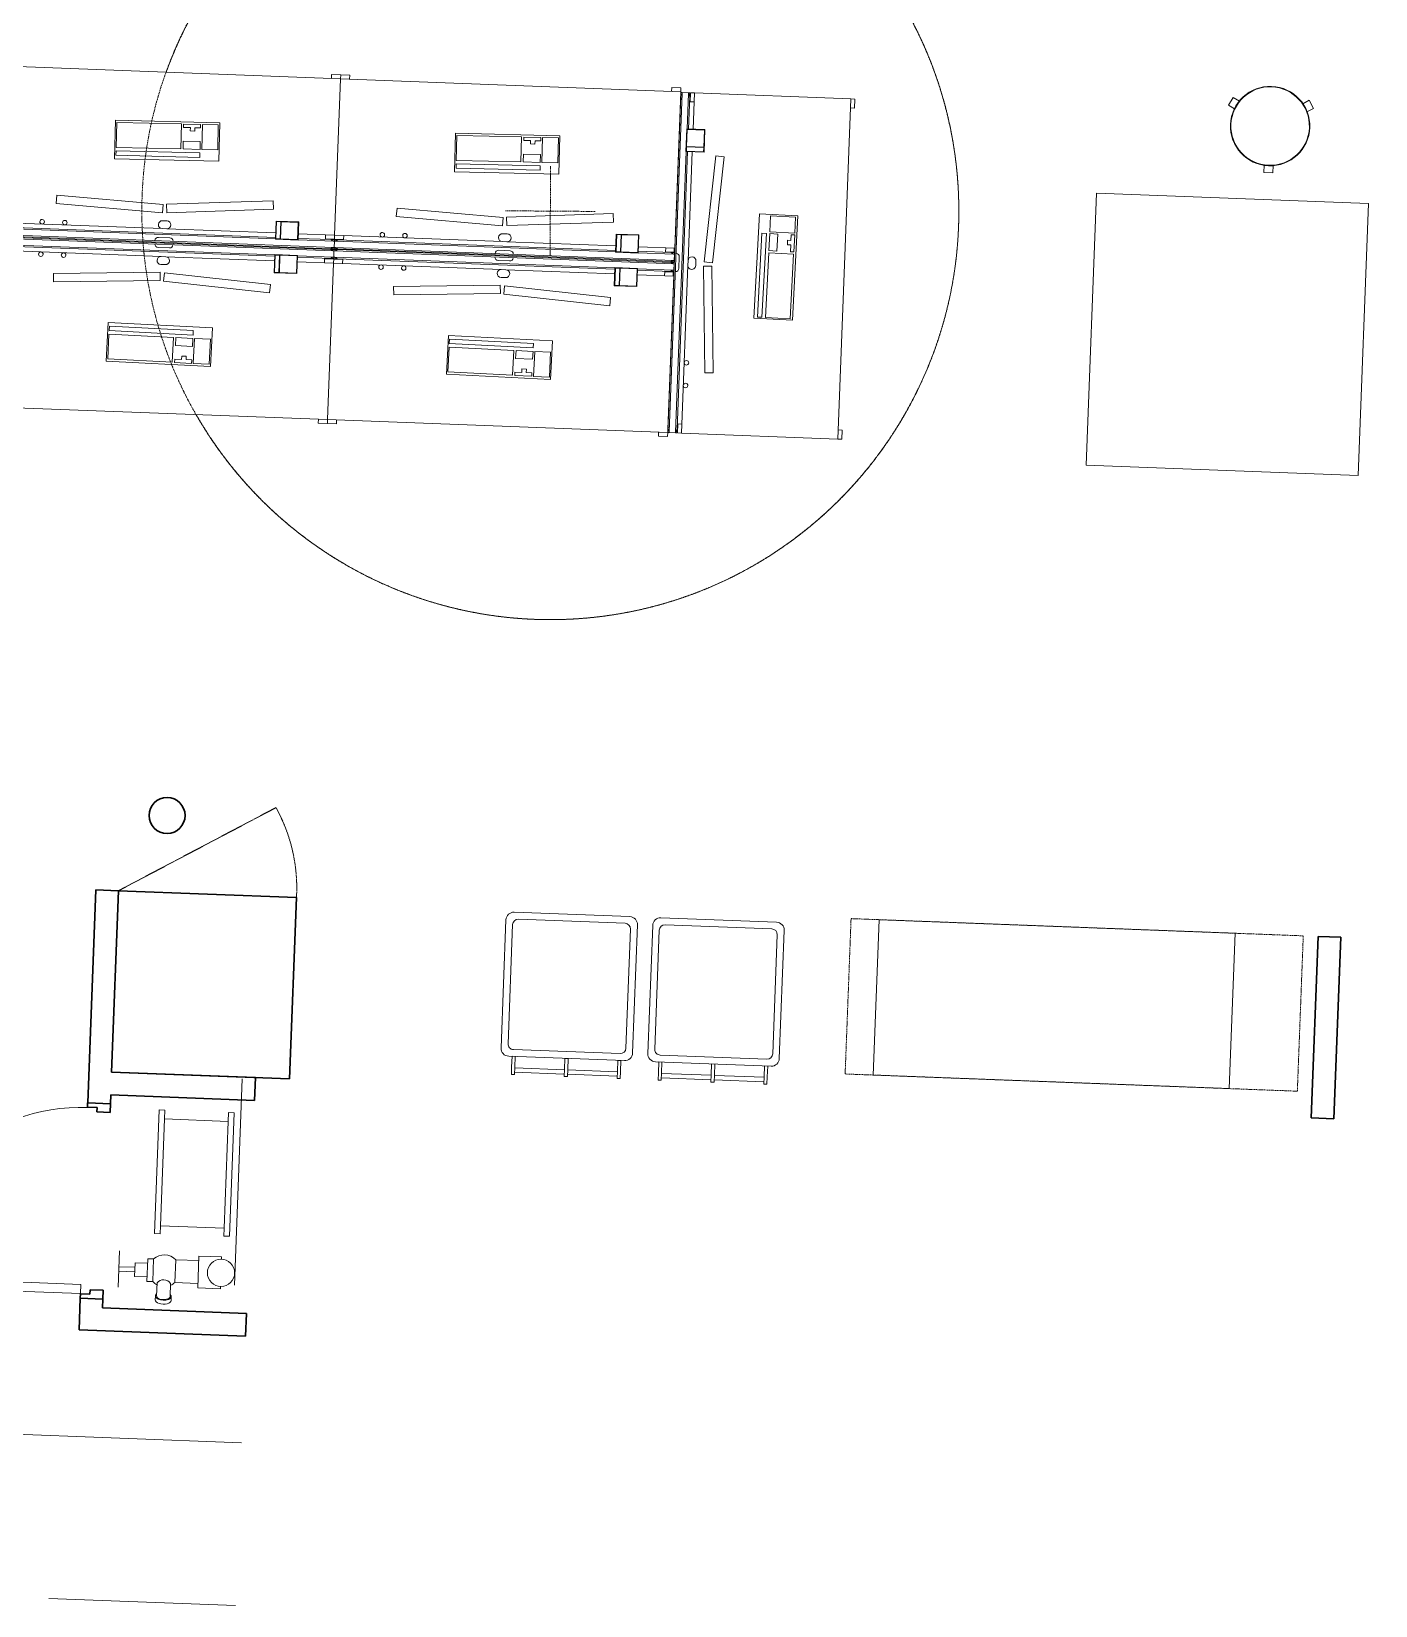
# Model space of a CAD drawing. Header units: millimetres. Extents: x 17567 to 83301, y -4294 to 56331.
# Drawn here: x 60967 to 66890, y -557 to 6379 of the extents above; entities that cross this region are included whole.
import ezdxf

# ---------------------------------------------------------------- set-up
doc = ezdxf.new("R2010")
doc.units = ezdxf.units.MM
doc.header["$MEASUREMENT"] = 0
doc.linetypes.add('Hidden', pattern=[7.14375, 4.7625, -2.38125])
doc.linetypes.add('Hidden dense', pattern=[3.2, 1.6, -1.6])
for name, color, linetype, lineweight in [('A-ANNO-NOTE', 131, 'Continuous', 30), ('A-DOOR', 33, 'Continuous', 13), ('A-DOOR-FRAM', 33, 'Continuous', 30), ('A-GENM', 33, 'Continuous', 13), ('E-ELEC-EQPM', 71, 'Continuous', 13), ('E-ELEC-EQPM-HDLN', 91, 'Hidden', 13), ('I-FURN', 40, 'Continuous', 13), ('I-WALL', 2, 'Continuous', 13), ('P-SANR-FIXT', 6, 'Continuous', 13), ('Q-CASE', 33, 'Continuous', 13), ('Q-CASE-HDLN', 33, 'Hidden dense', 13), ('Q-SPCQ', 91, 'Continuous', 13)]:
    doc.layers.add(name, color=color, linetype=linetype, lineweight=lineweight)

# ---------------------------------------------------------------- blocks, each defined once
blk = doc.blocks.new('Swing_Single_DOR1 - 2040 x 820mm_WOOD PANEL-2101993-GA PLAN - LEVEL 11')
at = {"layer": 'A-DOOR', "lineweight": 13}
for p, q in [((-410, 870), (-370, 870)), ((-410, 50), (-410, 870)), ((-370, 870), (-370, 50)), ((-370, 50), (-410, 50))]:
    blk.add_line(p, q, dxfattribs=at)
at = {"layer": 'A-DOOR'}
blk.add_arc((-410, 50), 820, 360, 90, dxfattribs=at)
at = {"layer": 'A-DOOR-FRAM'}
for p, q in [((-412, 50), (-431, 50)), ((-412, 8), (-412, 50)), ((-392, 8), (-412, 8)), ((-392, -50), (-392, 8)), ((412, 8), (392, 8)), ((392, 8), (392, -50)), ((431, 50), (412, 50)), ((412, 50), (412, 8)), ((-431, -50), (-392, -50)), ((392, -50), (431, -50))]:
    blk.add_line(p, q, dxfattribs=at)
blk = doc.blocks.new('BVN_Equipment_Printer C5575 MFD_EX-017 - BVN_Equipment_Printer C5575 MFD_EX-017-3152319-GA PLAN - LEVEL 11')
at = {"layer": 'E-ELEC-EQPM'}
for p, q in [((860, 314.5), (-710, 314.5)), ((-710, 314.5), (-710, -370.5)), ((860, -370.5), (860, 314.5)), ((-710, -370.5), (860, -370.5))]:
    blk.add_line(p, q, dxfattribs=at)
at = {"layer": 'E-ELEC-EQPM-HDLN'}
for p, q in [((-1010, -370.5), (-1010, 314.5)), ((-1010, 314.5), (984, 314.5)), ((984, 314.5), (984, -370.5)), ((984, -370.5), (-1010, -370.5))]:
    blk.add_line(p, q, dxfattribs=at)
blk = doc.blocks.new('Wheelie Bin_All Sizes - 240L Standard-2272562-GA PLAN - LEVEL 11')
at = {"layer": 'A-GENM'}
for p, q in [((-226, 357.5), (-240, 357.5)), ((-240, 325.5), (-240, 357.5)), ((-226, 357.5), (-226, 325.5)), ((-7, 347.5), (-226, 347.5)), ((7, 357.5), (-7, 357.5)), ((-7, 325.5), (-7, 357.5)), ((7, 357.5), (7, 325.5)), ((226, 347.5), (7, 347.5)), ((240, 357.5), (226, 357.5)), ((226, 325.5), (226, 357.5)), ((240, 357.5), (240, 325.5)), ((255, 277.5), (-255, 277.5)), ((-240, 277.5), (-240, 325.5)), ((-240, 277.5), (-226, 277.5)), ((-226, 327.5), (-7, 327.5)), ((-226, 325.5), (-226, 277.5)), ((-7, 277.5), (-7, 325.5)), ((-7, 277.5), (7, 277.5)), ((7, 327.5), (226, 327.5)), ((7, 325.5), (7, 277.5)), ((226, 277.5), (226, 325.5)), ((240, 277.5), (226, 277.5)), ((240, 325.5), (240, 277.5)), ((-290, 242.5), (-290, -322.5)), ((-260, 222.5), (-260, -302.5)), ((235, 247.5), (-235, 247.5)), ((260, -302.5), (260, 222.5)), ((290, -322.5), (290, 242.5)), ((-235, -327.5), (235, -327.5)), ((-255, -357.5), (255, -357.5))]:
    blk.add_line(p, q, dxfattribs=at)
for centre, radius, start, end in [((-255, 242.5), 35, 90, 180), ((255, 242.5), 35, 360, 90), ((-235, 222.5), 25, 90, 180), ((235, 222.5), 25, 360, 90), ((-255, -322.5), 35, 180, 270), ((-235, -302.5), 25, 180, 270), ((235, -302.5), 25, 270, 360), ((255, -322.5), 35, 270, 360)]:
    blk.add_arc(centre, radius, start, end, dxfattribs=at)
blk = doc.blocks.new('Casework 11 - Casework 11-2536097-GA PLAN - LEVEL 11')
at = {"layer": 'Q-CASE'}
for p, q in [((-19185.9, 75.9), (-21818.2, 75.9)), ((-20009, -642.1), (-19185.9, -642.1))]:
    blk.add_line(p, q, dxfattribs=at)
blk = doc.blocks.new('0832_FIRE_HOSE_REEL - 0832 Hose Reel-V39-GA PLAN - LEVEL 11')
at = {"layer": 'P-SANR-FIXT'}
for p, q in [((487.5, 0), (-422.5, 0)), ((487.5, 0), (-422.5, 0)), ((272.5, -30), (-272.5, -30)), ((-272.5, -30), (-272.5, -55)), ((-272.5, -55), (-233.4, -55)), ((-233.4, -55), (-233.4, -335)), ((-233.4, -55), (237.6, -55)), ((237.6, -335), (237.6, -55)), ((237.6, -55), (272.5, -55)), ((272.5, -55), (272.5, -30)), ((-233.4, -335), (-272.5, -335)), ((-272.5, -335), (-272.5, -360)), ((237.6, -335), (-233.4, -335)), ((272.5, -335), (237.6, -335)), ((272.5, -360), (272.5, -335)), ((-272.5, -360), (272.5, -360))]:
    blk.add_line(p, q, dxfattribs=at)
blk = doc.blocks.new('0831_FIRE_HYDRANT_SINGLE - Ø100-2649908-GA PLAN - LEVEL 11')
at = {"layer": 'P-SANR-FIXT'}
for p, q in [((80, 450), (-80, 450)), ((-10, 379.7), (-10, 450)), ((10, 379.7), (10, 450)), ((-30, 379.7), (30, 379.7)), ((-30, 325), (-30, 379.7)), ((30, 325), (30, 379.7)), ((-112.6, 285), (-129.9, 285)), ((-54.8, 280), (-112.6, 280)), ((-50, 325), (50, 325)), ((-50, 299), (-50, 325)), ((-50, 299), (50, 299)), ((50, 299), (50, 325)), ((-112.6, 215), (-129.9, 215)), ((-54.8, 220), (-112.6, 220)), ((-50, 201), (50, 201)), ((-50, 100), (-50, 201)), ((50, 100), (50, 201)), ((-70, 100), (70, 100)), ((-70, 0), (-70, 100)), ((70, 0), (70, 100)), ((70, 0), (60, 0)), ((-60, 0), (-70, 0))]:
    blk.add_line(p, q, dxfattribs=at)
blk.add_circle((0, 0), 60, dxfattribs=at)
for centre, radius, start, end in [((0.3, 250), 70.2, 135.7778, 154.71667), ((-77.9, 250), 37.9, 307.59626, 52.40374), ((-0.3, 250), 70.2, 315.7778, 44.2222), ((0.3, 250), 70.2, 205.28333, 224.2222)]:
    blk.add_arc(centre, radius, start, end, dxfattribs=at)
for centre, major_axis, ratio, start_param, end_param in [((-129.9, 250), (0, 35), 0.502649, 0, 3.141593), ((-112.6, 250), (0, 35), 0.504137, 5.742086, 9.965877), ((-112.6, 250), (0, 30), 0.5, 0, 3.141593)]:
    blk.add_ellipse(centre, major_axis=major_axis, ratio=ratio, start_param=start_param, end_param=end_param, dxfattribs=at)
blk = doc.blocks.new('BVN_South Utility Cupboard_EX-030 - EX-030_1-4210574-GA PLAN - LEVEL 11')
at = {"layer": 'Q-CASE', "lineweight": 30}
for p, q in [((437.2, 567.6), (-347.8, 567.6)), ((-347.8, 567.6), (-347.8, -232.4)), ((437.2, -232.4), (437.2, 567.6)), ((-347.8, -232.4), (437.2, -232.4))]:
    blk.add_line(p, q, dxfattribs=at)
at = {"layer": 'Q-CASE-HDLN'}
for p, q in [((-347.8, -232.4), (437.2, -232.4)), ((437.2, -232.4), (-242.6, -624.9))]:
    blk.add_line(p, q, dxfattribs=at)
blk.add_arc((383.4, -246.8), 731.3, 178.8702, 211.1298, dxfattribs=at)
blk = doc.blocks.new('POWER_DATA_DROPPER - POWER_DATA_DROPPER-V129-GA PLAN - LEVEL 11')
at = {"layer": 'E-ELEC-EQPM-HDLN'}
for q in [(0, 200), (-200, 0), (0, -200), (200, 0)]:
    blk.add_line((0, 0), q, dxfattribs=at)
blk.add_circle((0, 0), 1800, dxfattribs=at)
for start, end in [(30.30774, 340.48415), (6.05585, 6.68944), (2.76154, 3.40056)]:
    blk.add_arc((0, 0), 1800, start, end, dxfattribs=at)
blk = doc.blocks.new('POWER_DATA_DROPPER - POWER_DATA_DROPPER-V133-GA PLAN - LEVEL 11')
at = {"layer": 'E-ELEC-EQPM-HDLN'}
for q in [(0, 200), (-200, 0), (0, -200), (200, 0)]:
    blk.add_line((0, 0), q, dxfattribs=at)
blk.add_circle((0, 0), 1800, dxfattribs=at)
for start, end in [(360, 172.50638), (216.61296, 360)]:
    blk.add_arc((0, 0), 1800, start, end, dxfattribs=at)
blk = doc.blocks.new('Existing Furniture_Aalto Stool 60_EC4 - EC4A-10015315-GA PLAN - LEVEL 11')
at = {"layer": 'I-FURN'}
for p, q in [((-167.5, 119.8), (-187.5, 85.2)), ((-159.6, 69.1), (-187.5, 85.2)), ((-167.5, 119.8), (-139.6, 103.7)), ((139.6, 103.7), (167.5, 119.8)), ((187.5, 85.2), (159.6, 69.1)), ((187.5, 85.2), (167.5, 119.8)), ((-20, -205), (-20, -172.8)), ((-20, -205), (20, -205)), ((20, -172.8), (20, -205))]:
    blk.add_line(p, q, dxfattribs=at)
for radius, start, end in [(175, 0, 180), (173, 0, 180), (173, 0, 180), (175, 180, 360), (173, 180, 360), (173, 180, 360)]:
    blk.add_arc((0, 0), radius, start, end, dxfattribs=at)
blk = doc.blocks.new('New Furniture_Team Table_NT1 - NT1-9512384-GA PLAN - LEVEL 11')
at = {"layer": 'I-FURN'}
for p, q in [((600, 600), (-600, 600)), ((-600, 600), (-600, -600)), ((600, -600), (600, 600)), ((-600, -600), (600, -600))]:
    blk.add_line(p, q, dxfattribs=at)
blk = doc.blocks.new('Workstatio_3 - Workstatio_3-V222-GA PLAN - LEVEL 11')
at = {"layer": 'I-FURN'}
for p, q in [((-705.3, 3), (-705.3, 3.1)), ((-705.3, 0), (-705.3, 1.5)), ((-705.3, 0), (-705.3, -6)), ((-705.3, 0), (-690.3, 0)), ((-690.4, 3.1), (-694.2, 3.1)), ((-694.2, 0), (-690.3, 0)), ((-690.3, 0), (779.7, 0)), ((4.7, 1.5), (4.7, 0)), ((84.7, 0), (84.7, 1.5)), ((783.6, 3.1), (779.8, 3.1)), ((794.7, 3.1), (794.7, 3)), ((794.7, 1.5), (794.7, 0)), ((794.7, -6), (794.7, 0)), ((-705.3, -34), (-705.3, -6)), ((-702.3, -6), (-705.3, -6)), ((-705.3, -34), (-705.3, -40)), ((-705.3, -34), (-702.3, -34)), ((-690.3, -40), (-705.3, -40)), ((-665.3, -42.5), (-705.3, -42.5)), ((-545.3, -60), (-705.3, -60)), ((-705.3, -60), (-705.3, -750)), ((-702.3, -6), (791.7, -6)), ((-545.3, -34), (-702.3, -34)), ((-545.1, -40), (-690.3, -40)), ((-665.3, -42.5), (-665.3, -59.9)), ((-445.3, -32.5), (-545.3, -32.5)), ((-545.3, -32.5), (-545.3, -112.5)), ((-543.3, -34.5), (-468.3, -34.5)), ((-543.3, -110.5), (-543.3, -34.5)), ((-468.3, -34.5), (-468.3, -110.5)), ((-466.3, -110.5), (-466.3, -34.5)), ((-466.3, -34.5), (-447.3, -34.5)), ((-461, -34), (-462.5, -34)), ((-447.3, -34.5), (-447.3, -110.5)), ((779.7, -40), (-445.5, -40)), ((-445.3, -112.5), (-445.3, -32.5)), ((791.7, -34), (-445.3, -34)), ((34.7, -60), (-445.3, -60)), ((69.7, -21), (19.7, -21)), ((54.7, -60), (34.7, -60)), ((794.7, -60), (54.7, -60)), ((794.7, -42.5), (754.7, -42.5)), ((754.7, -59.9), (754.7, -42.5)), ((779.7, 0), (783.6, 0)), ((779.7, 0), (794.7, 0)), ((794.7, -40), (779.7, -40)), ((794.7, -6), (791.7, -6)), ((791.7, -34), (794.7, -34)), ((794.7, -6), (794.7, -34)), ((794.7, -40), (794.7, -34)), ((794.7, -42.5), (794.7, -59.9)), ((794.7, -750), (794.7, -60)), ((-545.3, -112.5), (-445.3, -112.5)), ((-468.3, -110.5), (-543.3, -110.5)), ((-447.3, -110.5), (-466.3, -110.5)), ((37.4, -131), (-431.3, -164.7)), ((34.7, -95), (54.7, -95)), ((37.4, -131), (40.1, -168)), ((56.6, -129), (54.8, -166)), ((526, -152.3), (56.6, -129)), ((-431.3, -164.7), (-428.6, -201.7)), ((-428.6, -201.7), (40.1, -168)), ((54.8, -166), (524.1, -189.4)), ((526, -152.3), (524.1, -189.4)), ((276.9, -359.7), (-183.1, -366.1)), ((-180.7, -536.1), (-183.1, -366.1)), ((276.9, -359.7), (279.2, -529.7)), ((-180.7, -536.1), (279.2, -529.7)), ((-705.3, -750), (794.7, -750)), ((-705.3, -767.5), (-705.3, -750.1)), ((-665.3, -750.1), (-665.3, -767.5)), ((754.7, -767.5), (754.7, -750.1)), ((794.7, -750.1), (794.7, -767.5)), ((-705.3, -767.5), (-665.3, -767.5)), ((754.7, -767.5), (794.7, -767.5))]:
    blk.add_line(p, q, dxfattribs=at)
at = {"layer": 'I-FURN', "flags": 128}
for points in [[(-702.3, -6), (-702.2, -6), (-702.1, -6), (-702, -6), (-701.9, -6), (-701.7, -6), (-701.6, -5.9), (-701.5, -5.9), (-701.2, -5.9), (-701.1, -5.8), (-700.9, -5.8), (-700.7, -5.7), (-700.5, -5.7), (-700.4, -5.6), (-700.1, -5.5), (-699.8, -5.4), (-699.7, -5.4), (-699.5, -5.3), (-699.2, -5.1), (-698.9, -5), (-698.4, -4.8), (-698.1, -4.7), (-698, -4.6), (-697.6, -4.4), (-697.4, -4.3), (-697, -4.1), (-696.6, -3.8), (-696.3, -3.7), (-695.8, -3.4), (-695.2, -3), (-694.8, -2.8), (-694, -2.3), (-693.4, -1.9), (-693, -1.7), (-692.1, -1.2), (-690.3, 0)], [(-690.3, -40), (-692.1, -38.8), (-693, -38.3), (-693.4, -38.1), (-694, -37.7), (-694.8, -37.2), (-695.2, -37), (-695.8, -36.6), (-696.3, -36.3), (-696.6, -36.2), (-697, -35.9), (-697.4, -35.7), (-697.6, -35.6), (-698, -35.4), (-698.1, -35.3), (-698.4, -35.2), (-698.8, -35), (-699, -34.9), (-699.3, -34.8), (-699.5, -34.7), (-699.6, -34.7), (-699.8, -34.6), (-700.1, -34.5), (-700.3, -34.4), (-700.4, -34.4), (-700.6, -34.3), (-700.9, -34.2), (-701.1, -34.2), (-701.2, -34.2), (-701.3, -34.1), (-701.5, -34.1), (-701.7, -34), (-701.8, -34), (-702, -34), (-702, -34), (-702.1, -34), (-702.3, -34)], [(779.7, 0), (781.5, -1.2), (782.4, -1.7), (782.8, -1.9), (783.4, -2.3), (784.2, -2.8), (784.6, -3), (785.2, -3.4), (785.7, -3.7), (786, -3.8), (786.4, -4.1), (786.8, -4.3), (787, -4.4), (787.4, -4.6), (787.5, -4.7), (787.8, -4.8), (788.2, -5), (788.4, -5.1), (788.7, -5.2), (788.9, -5.3), (789, -5.3), (789.2, -5.4), (789.5, -5.5), (789.7, -5.6), (789.8, -5.6), (790, -5.7), (790.3, -5.8), (790.5, -5.8), (790.6, -5.8), (790.7, -5.9), (790.9, -5.9), (791.1, -6), (791.2, -6), (791.4, -6), (791.4, -6), (791.6, -6), (791.7, -6)], [(791.7, -34), (791.6, -34), (791.5, -34), (791.4, -34), (791.3, -34), (791.1, -34), (791, -34.1), (790.9, -34.1), (790.6, -34.1), (790.5, -34.2), (790.3, -34.2), (790.1, -34.3), (789.9, -34.3), (789.8, -34.4), (789.5, -34.5), (789.2, -34.6), (789.1, -34.6), (788.9, -34.7), (788.6, -34.9), (788.3, -35), (787.8, -35.2), (787.5, -35.3), (787.4, -35.4), (787, -35.6), (786.8, -35.7), (786.4, -35.9), (786, -36.2), (785.7, -36.3), (785.2, -36.6), (784.6, -37), (784.2, -37.2), (783.4, -37.7), (782.8, -38.1), (782.4, -38.3), (781.5, -38.8), (779.7, -40)]]:
    blk.add_lwpolyline(points, dxfattribs=at)
at = {"layer": 'I-FURN'}
for centre, radius, start, end in [((19.7, -6), 15, 180, 270), ((34.7, -77.5), 17.5, 90, 270), ((54.7, -77.5), 17.5, 270, 90), ((69.7, -6), 15, 270, 0), ((484.7, -70), 10, 0, 180), ((584.7, -70), 10, 0, 180), ((484.7, -70), 10, 180, 360), ((584.7, -70), 10, 180, 360)]:
    blk.add_arc(centre, radius, start, end, dxfattribs=at)
at = {"layer": 'Q-SPCQ'}
for p, q in [((-176.3, -416.3), (-106.3, -415.3)), ((-106.3, -415.3), (-104.8, -525.3)), ((271, -375.1), (-99, -380.2)), ((-99, -380.2), (-98.7, -400.2)), ((-98.7, -400.2), (271.3, -395.1)), ((-23.5, -414.2), (-98.5, -415.2)), ((-98.5, -415.2), (-98, -450.2)), ((-23, -449.2), (-23.5, -414.2)), ((-13.5, -414), (271.5, -410.1)), ((-12, -524), (-13.5, -414)), ((271.3, -395.1), (271, -375.1)), ((271.5, -410.1), (273, -520.1)), ((-176.3, -416.3), (-174.8, -526.3)), ((-98, -450.2), (-23, -449.2)), ((-104.8, -525.3), (-174.8, -526.3)), ((-97.2, -510.2), (-72.2, -509.8)), ((-97, -525.2), (-97.2, -510.2)), ((-22, -524.2), (-97, -525.2)), ((-72.4, -494.8), (-52.4, -494.6)), ((-72.2, -509.8), (-72.4, -494.8)), ((-52.4, -494.6), (-52.2, -509.6)), ((-52.2, -509.6), (-22.2, -509.2)), ((-22.2, -509.2), (-22, -524.2)), ((273, -520.1), (-12, -524))]:
    blk.add_line(p, q, dxfattribs=at)
blk = doc.blocks.new('Workstatio_3 - Workstatio_3-V229-GA PLAN - LEVEL 11')
at = {"layer": 'I-FURN'}
for p, q in [((-705.3, 3), (-705.3, 3.1)), ((-705.3, 0), (-705.3, 1.5)), ((-705.3, 0), (-690.3, 0)), ((-690.4, 3.1), (-694.2, 3.1)), ((-694.2, 0), (-690.3, 0)), ((-690.3, 0), (779.7, 0)), ((4.7, 1.5), (4.7, 0)), ((84.7, 0), (84.7, 1.5)), ((783.6, 3.1), (780.5, 3.1)), ((794.7, 3.1), (794.7, 3)), ((794.7, 1.5), (794.7, 0)), ((794.7, -6), (794.7, 0)), ((-705.3, 0), (-705.3, -6)), ((-705.3, -34), (-705.3, -6)), ((-702.3, -6), (-705.3, -6)), ((-705.3, -34), (-705.3, -40)), ((-705.3, -34), (-702.3, -34)), ((-690.3, -40), (-705.3, -40)), ((-545.3, -60), (-705.3, -60)), ((-705.3, -60), (-705.3, -750)), ((-665.3, -42.5), (-702.9, -42.5)), ((-702.3, -6), (791.7, -6)), ((-545.3, -34), (-702.3, -34)), ((-545.1, -40), (-690.3, -40)), ((-665.3, -42.5), (-665.3, -59.9)), ((-445.3, -32.5), (-545.3, -32.5)), ((-545.3, -32.5), (-545.3, -112.5)), ((-543.3, -34.5), (-468.3, -34.5)), ((-543.3, -110.5), (-543.3, -34.5)), ((-468.3, -34.5), (-468.3, -110.5)), ((-466.3, -110.5), (-466.3, -34.5)), ((-466.3, -34.5), (-447.3, -34.5)), ((-461, -34), (-462.5, -34)), ((-447.3, -34.5), (-447.3, -110.5)), ((779.7, -40), (-445.5, -40)), ((-445.3, -112.5), (-445.3, -32.5)), ((791.7, -34), (-445.3, -34)), ((34.7, -60), (-445.3, -60)), ((69.7, -21), (19.7, -21)), ((54.7, -60), (34.7, -60)), ((794.7, -60), (54.7, -60)), ((794.7, -42.5), (754.7, -42.5)), ((754.7, -59.9), (754.7, -42.5)), ((780.5, 0), (783.6, 0)), ((780.5, 0), (794.7, 0)), ((794.7, -40), (780.5, -40)), ((794.7, -6), (791.7, -6)), ((791.7, -34), (794.7, -34)), ((794.7, -6), (794.7, -34)), ((794.7, -40), (794.7, -34)), ((794.7, -42.5), (794.7, -59.9)), ((794.7, -750), (794.7, -60)), ((-545.3, -112.5), (-445.3, -112.5)), ((-468.3, -110.5), (-543.3, -110.5)), ((-447.3, -110.5), (-466.3, -110.5)), ((37.4, -131), (-431.3, -164.7)), ((34.7, -95), (54.7, -95)), ((37.4, -131), (40.1, -168)), ((56.6, -129), (54.8, -166)), ((526, -152.3), (56.6, -129)), ((-431.3, -164.7), (-428.6, -201.7)), ((-428.6, -201.7), (40.1, -168)), ((54.8, -166), (524.1, -189.4)), ((526, -152.3), (524.1, -189.4)), ((276.9, -359.7), (-183.1, -366.1)), ((-180.7, -536.1), (-183.1, -366.1)), ((276.9, -359.7), (279.2, -529.7)), ((-180.7, -536.1), (279.2, -529.7)), ((-705.3, -750), (794.7, -750)), ((-705.3, -767.5), (-705.3, -750.1)), ((-665.3, -750.1), (-665.3, -767.5)), ((754.7, -767.5), (754.7, -750.1)), ((794.7, -750.1), (794.7, -767.5)), ((-705.3, -767.5), (-665.3, -767.5)), ((754.7, -767.5), (794.7, -767.5))]:
    blk.add_line(p, q, dxfattribs=at)
at = {"layer": 'I-FURN', "flags": 128}
for points in [[(-702.3, -6), (-702.2, -6), (-702.1, -6), (-702, -6), (-701.9, -6), (-701.7, -6), (-701.6, -5.9), (-701.5, -5.9), (-701.2, -5.9), (-701.1, -5.8), (-700.9, -5.8), (-700.7, -5.7), (-700.5, -5.7), (-700.4, -5.6), (-700.1, -5.5), (-699.8, -5.4), (-699.7, -5.4), (-699.5, -5.3), (-699.2, -5.1), (-698.9, -5), (-698.4, -4.8), (-698.1, -4.7), (-698, -4.6), (-697.6, -4.4), (-697.4, -4.3), (-697, -4.1), (-696.6, -3.8), (-696.3, -3.7), (-695.8, -3.4), (-695.2, -3), (-694.8, -2.8), (-694, -2.3), (-693.4, -1.9), (-693, -1.7), (-692.1, -1.2), (-690.3, 0)], [(-690.3, -40), (-692.1, -38.8), (-693, -38.3), (-693.4, -38.1), (-694, -37.7), (-694.8, -37.2), (-695.2, -37), (-695.8, -36.6), (-696.3, -36.3), (-696.6, -36.2), (-697, -35.9), (-697.4, -35.7), (-697.6, -35.6), (-698, -35.4), (-698.1, -35.3), (-698.4, -35.2), (-698.8, -35), (-699, -34.9), (-699.3, -34.8), (-699.5, -34.7), (-699.6, -34.7), (-699.8, -34.6), (-700.1, -34.5), (-700.3, -34.4), (-700.4, -34.4), (-700.6, -34.3), (-700.9, -34.2), (-701.1, -34.2), (-701.2, -34.2), (-701.3, -34.1), (-701.5, -34.1), (-701.7, -34), (-701.8, -34), (-702, -34), (-702, -34), (-702.1, -34), (-702.3, -34)], [(779.7, 0), (781.5, -1.2), (782.4, -1.7), (782.8, -1.9), (783.4, -2.3), (784.2, -2.8), (784.6, -3), (785.2, -3.4), (785.7, -3.7), (786, -3.8), (786.4, -4.1), (786.8, -4.3), (787, -4.4), (787.4, -4.6), (787.5, -4.7), (787.8, -4.8), (788.2, -5), (788.4, -5.1), (788.7, -5.2), (788.9, -5.3), (789, -5.3), (789.2, -5.4), (789.5, -5.5), (789.7, -5.6), (789.8, -5.6), (790, -5.7), (790.3, -5.8), (790.5, -5.8), (790.6, -5.8), (790.7, -5.9), (790.9, -5.9), (791.1, -6), (791.2, -6), (791.4, -6), (791.4, -6), (791.6, -6), (791.7, -6)], [(791.7, -34), (791.6, -34), (791.5, -34), (791.4, -34), (791.3, -34), (791.1, -34), (791, -34.1), (790.9, -34.1), (790.6, -34.1), (790.5, -34.2), (790.3, -34.2), (790.1, -34.3), (789.9, -34.3), (789.8, -34.4), (789.5, -34.5), (789.2, -34.6), (789.1, -34.6), (788.9, -34.7), (788.6, -34.9), (788.3, -35), (787.8, -35.2), (787.5, -35.3), (787.4, -35.4), (787, -35.6), (786.8, -35.7), (786.4, -35.9), (786, -36.2), (785.7, -36.3), (785.2, -36.6), (784.6, -37), (784.2, -37.2), (783.4, -37.7), (782.8, -38.1), (782.4, -38.3), (781.5, -38.8), (779.7, -40)]]:
    blk.add_lwpolyline(points, dxfattribs=at)
at = {"layer": 'I-FURN'}
for centre, radius, start, end in [((19.7, -6), 15, 180, 270), ((34.7, -77.5), 17.5, 90, 270), ((54.7, -77.5), 17.5, 270, 90), ((69.7, -6), 15, 270, 0), ((484.7, -70), 10, 0, 180), ((584.7, -70), 10, 0, 180), ((484.7, -70), 10, 180, 360), ((584.7, -70), 10, 180, 360)]:
    blk.add_arc(centre, radius, start, end, dxfattribs=at)
at = {"layer": 'Q-SPCQ'}
for p, q in [((-176.3, -416.3), (-106.3, -415.3)), ((-106.3, -415.3), (-104.8, -525.3)), ((271, -375.1), (-99, -380.2)), ((-99, -380.2), (-98.7, -400.2)), ((-98.7, -400.2), (271.3, -395.1)), ((-23.5, -414.2), (-98.5, -415.2)), ((-98.5, -415.2), (-98, -450.2)), ((-23, -449.2), (-23.5, -414.2)), ((-13.5, -414), (271.5, -410.1)), ((-12, -524), (-13.5, -414)), ((271.3, -395.1), (271, -375.1)), ((271.5, -410.1), (273, -520.1)), ((-176.3, -416.3), (-174.8, -526.3)), ((-98, -450.2), (-23, -449.2)), ((-104.8, -525.3), (-174.8, -526.3)), ((-97.2, -510.2), (-72.2, -509.8)), ((-97, -525.2), (-97.2, -510.2)), ((-22, -524.2), (-97, -525.2)), ((-72.4, -494.8), (-52.4, -494.6)), ((-72.2, -509.8), (-72.4, -494.8)), ((-52.4, -494.6), (-52.2, -509.6)), ((-52.2, -509.6), (-22.2, -509.2)), ((-22.2, -509.2), (-22, -524.2)), ((273, -520.1), (-12, -524))]:
    blk.add_line(p, q, dxfattribs=at)
blk = doc.blocks.new('Workstatio_3 - Workstatio_3-V230-GA PLAN - LEVEL 11')
at = {"layer": 'I-FURN'}
for p, q in [((-665.3, 767.5), (-705.3, 767.5)), ((-705.3, 750.1), (-705.3, 767.5)), ((-665.3, 767.5), (-665.3, 750.1)), ((794.7, 767.5), (754.7, 767.5)), ((754.7, 750.1), (754.7, 767.5)), ((794.7, 767.5), (794.7, 750.1)), ((794.7, 750), (-705.3, 750)), ((-705.3, 750), (-705.3, 60)), ((794.7, 60), (794.7, 750)), ((-183.1, 366.1), (-180.7, 536.1)), ((279.2, 529.7), (-180.7, 536.1)), ((279.2, 529.7), (276.9, 359.7)), ((-183.1, 366.1), (276.9, 359.7)), ((-431.3, 164.7), (-428.6, 201.7)), ((37.4, 131), (-431.3, 164.7)), ((-428.6, 201.7), (40.1, 168)), ((37.4, 131), (40.1, 168)), ((54.8, 166), (524.1, 189.4)), ((56.6, 129), (54.8, 166)), ((526, 152.3), (56.6, 129)), ((526, 152.3), (524.1, 189.4)), ((-445.3, 112.5), (-545.3, 112.5)), ((-545.3, 112.5), (-545.3, 32.5)), ((-543.3, 34.5), (-543.3, 110.5)), ((-543.3, 110.5), (-468.3, 110.5)), ((-468.3, 110.5), (-468.3, 34.5)), ((-466.3, 34.5), (-466.3, 110.5)), ((-466.3, 110.5), (-447.3, 110.5)), ((-447.3, 110.5), (-447.3, 34.5)), ((-445.3, 32.5), (-445.3, 112.5)), ((54.7, 95), (34.7, 95)), ((-705.3, 60), (-545.3, 60)), ((-705.3, 42.5), (-665.3, 42.5)), ((-705.3, 40), (-705.3, 34)), ((-705.3, 40), (-690.3, 40)), ((-705.3, 6), (-705.3, 34)), ((-702.3, 34), (-705.3, 34)), ((-705.3, 6), (-705.3, 0)), ((-705.3, 6), (-702.3, 6)), ((-702.3, 34), (-545.3, 34)), ((791.7, 6), (-702.3, 6)), ((-690.3, 40), (-545.1, 40)), ((779.7, 0), (-690.3, 0)), ((-665.3, 59.4), (-665.3, 42.5)), ((-545.3, 32.5), (-445.3, 32.5)), ((-468.3, 34.5), (-543.3, 34.5)), ((-447.3, 34.5), (-466.3, 34.5)), ((-462.5, 34), (-461, 34)), ((-445.5, 40), (779.7, 40)), ((-445.3, 60), (34.7, 60)), ((-445.3, 34), (791.7, 34)), ((4.7, 0), (4.7, -1.5)), ((19.7, 21), (69.7, 21)), ((34.7, 60), (54.7, 60)), ((54.7, 60), (794.7, 60)), ((754.7, 42.5), (754.7, 59.4)), ((754.7, 42.5), (794.7, 42.5)), ((779.7, 40), (794.7, 40)), ((783.6, 0), (779.7, 0)), ((794.7, 0), (779.7, 0)), ((794.7, 34), (791.7, 34)), ((791.7, 6), (794.7, 6)), ((794.7, 59.4), (794.7, 42.5)), ((794.7, 34), (794.7, 40)), ((794.7, 34), (794.7, 6)), ((794.7, 0), (794.7, 6)), ((794.7, 0), (794.7, -1.5)), ((-690.3, 0), (-705.3, 0)), ((-705.3, -1.5), (-705.3, 0)), ((-705.3, -3.1), (-705.3, -3)), ((-690.3, 0), (-694.2, 0)), ((-694.2, -3.1), (-690.4, -3.1)), ((84.7, -1.5), (84.7, 0)), ((779.8, -3.1), (783.6, -3.1)), ((794.7, -3), (794.7, -3.1))]:
    blk.add_line(p, q, dxfattribs=at)
at = {"layer": 'I-FURN', "flags": 128}
for points in [[(-702.3, 34), (-702.2, 34), (-702.1, 34), (-702, 34), (-701.9, 34), (-701.7, 34), (-701.6, 34.1), (-701.5, 34.1), (-701.2, 34.1), (-701.1, 34.2), (-700.9, 34.2), (-700.7, 34.3), (-700.5, 34.3), (-700.4, 34.4), (-700.1, 34.5), (-699.8, 34.6), (-699.7, 34.6), (-699.5, 34.7), (-699.2, 34.9), (-698.9, 35), (-698.4, 35.2), (-698.1, 35.3), (-698, 35.4), (-697.6, 35.6), (-697.4, 35.7), (-697, 35.9), (-696.6, 36.2), (-696.3, 36.3), (-695.8, 36.6), (-695.2, 37), (-694.8, 37.2), (-694, 37.7), (-693.4, 38.1), (-693, 38.3), (-692.1, 38.8), (-690.3, 40)], [(-690.3, 0), (-692.1, 1.2), (-693, 1.7), (-693.4, 1.9), (-694, 2.3), (-694.8, 2.8), (-695.2, 3), (-695.8, 3.4), (-696.3, 3.7), (-696.6, 3.8), (-697, 4.1), (-697.4, 4.3), (-697.6, 4.4), (-698, 4.6), (-698.1, 4.7), (-698.4, 4.8), (-698.8, 5), (-699, 5.1), (-699.3, 5.2), (-699.5, 5.3), (-699.6, 5.3), (-699.8, 5.4), (-700.1, 5.5), (-700.3, 5.6), (-700.4, 5.6), (-700.6, 5.7), (-700.9, 5.8), (-701.1, 5.8), (-701.2, 5.8), (-701.3, 5.9), (-701.5, 5.9), (-701.7, 6), (-701.8, 6), (-702, 6), (-702, 6), (-702.1, 6), (-702.3, 6)], [(779.7, 40), (781.5, 38.8), (782.4, 38.3), (782.8, 38.1), (783.4, 37.7), (784.2, 37.2), (784.6, 37), (785.2, 36.6), (785.7, 36.3), (786, 36.2), (786.4, 35.9), (786.8, 35.7), (787, 35.6), (787.4, 35.4), (787.5, 35.3), (787.8, 35.2), (788.2, 35), (788.4, 34.9), (788.7, 34.8), (788.9, 34.7), (789, 34.7), (789.2, 34.6), (789.5, 34.5), (789.7, 34.4), (789.8, 34.4), (790, 34.3), (790.3, 34.2), (790.5, 34.2), (790.6, 34.2), (790.7, 34.1), (790.9, 34.1), (791.1, 34), (791.2, 34), (791.4, 34), (791.4, 34), (791.6, 34), (791.7, 34)], [(791.7, 6), (791.6, 6), (791.5, 6), (791.4, 6), (791.3, 6), (791.1, 6), (791, 5.9), (790.9, 5.9), (790.6, 5.9), (790.5, 5.8), (790.3, 5.8), (790.1, 5.7), (789.9, 5.7), (789.8, 5.6), (789.5, 5.5), (789.2, 5.4), (789.1, 5.4), (788.9, 5.3), (788.6, 5.1), (788.3, 5), (787.8, 4.8), (787.5, 4.7), (787.4, 4.6), (787, 4.4), (786.8, 4.3), (786.4, 4.1), (786, 3.8), (785.7, 3.7), (785.2, 3.4), (784.6, 3), (784.2, 2.8), (783.4, 2.3), (782.8, 1.9), (782.4, 1.7), (781.5, 1.2), (779.7, 0)]]:
    blk.add_lwpolyline(points, dxfattribs=at)
at = {"layer": 'I-FURN'}
for centre, radius, start, end in [((34.7, 77.5), 17.5, 90, 270), ((54.7, 77.5), 17.5, 270, 90), ((484.7, 70), 10, 0, 180), ((484.7, 70), 10, 180, 360), ((584.7, 70), 10, 0, 180), ((584.7, 70), 10, 180, 360), ((19.7, 6), 15, 90, 180), ((69.7, 6), 15, 360, 90)]:
    blk.add_arc(centre, radius, start, end, dxfattribs=at)
at = {"layer": 'Q-SPCQ'}
for p, q in [((-176.3, 416.3), (-174.8, 526.3)), ((-104.8, 525.3), (-174.8, 526.3)), ((-106.3, 415.3), (-104.8, 525.3)), ((-97, 525.2), (-97.2, 510.2)), ((-97.2, 510.2), (-72.2, 509.8)), ((-22, 524.2), (-97, 525.2)), ((-72.2, 509.8), (-72.4, 494.8)), ((-72.4, 494.8), (-52.4, 494.6)), ((-52.4, 494.6), (-52.2, 509.6)), ((-52.2, 509.6), (-22.2, 509.2)), ((-22.2, 509.2), (-22, 524.2)), ((-12, 524), (-13.5, 414)), ((273, 520.1), (-12, 524)), ((271.5, 410.1), (273, 520.1)), ((-176.3, 416.3), (-106.3, 415.3)), ((-98.5, 415.2), (-98, 450.2)), ((-98, 450.2), (-23, 449.2)), ((-23, 449.2), (-23.5, 414.2)), ((-99, 380.2), (-98.7, 400.2)), ((271, 375.1), (-99, 380.2)), ((-98.7, 400.2), (271.3, 395.1)), ((-23.5, 414.2), (-98.5, 415.2)), ((-13.5, 414), (271.5, 410.1)), ((271.3, 395.1), (271, 375.1))]:
    blk.add_line(p, q, dxfattribs=at)
blk = doc.blocks.new('Workstatio_3 - Workstatio_3-V231-GA PLAN - LEVEL 11')
at = {"layer": 'I-FURN'}
for p, q in [((-665.3, 767.5), (-705.3, 767.5)), ((-705.3, 750.1), (-705.3, 767.5)), ((-665.3, 767.5), (-665.3, 750.1)), ((794.7, 767.5), (754.7, 767.5)), ((754.7, 750.1), (754.7, 767.5)), ((794.7, 767.5), (794.7, 750.1)), ((794.7, 750), (-705.3, 750)), ((-705.3, 750), (-705.3, 60)), ((794.7, 60), (794.7, 750)), ((-183.1, 366.1), (-180.7, 536.1)), ((279.2, 529.7), (-180.7, 536.1)), ((279.2, 529.7), (276.9, 359.7)), ((-183.1, 366.1), (276.9, 359.7)), ((-431.3, 164.7), (-428.6, 201.7)), ((37.4, 131), (-431.3, 164.7)), ((-428.6, 201.7), (40.1, 168)), ((37.4, 131), (40.1, 168)), ((54.8, 166), (524.1, 189.4)), ((56.6, 129), (54.8, 166)), ((526, 152.3), (56.6, 129)), ((526, 152.3), (524.1, 189.4)), ((-445.3, 112.5), (-545.3, 112.5)), ((-545.3, 112.5), (-545.3, 32.5)), ((-543.3, 34.5), (-543.3, 110.5)), ((-543.3, 110.5), (-468.3, 110.5)), ((-468.3, 110.5), (-468.3, 34.5)), ((-466.3, 34.5), (-466.3, 110.5)), ((-466.3, 110.5), (-447.3, 110.5)), ((-447.3, 110.5), (-447.3, 34.5)), ((-445.3, 32.5), (-445.3, 112.5)), ((54.7, 95), (34.7, 95)), ((-705.3, 60), (-545.3, 60)), ((-705.3, 40), (-705.3, 34)), ((-705.3, 40), (-690.3, 40)), ((-705.3, 6), (-705.3, 34)), ((-702.3, 34), (-705.3, 34)), ((-705.3, 6), (-705.3, 0)), ((-705.3, 6), (-702.3, 6)), ((-702.9, 42.5), (-665.3, 42.5)), ((-702.3, 34), (-545.3, 34)), ((791.7, 6), (-702.3, 6)), ((-690.3, 40), (-545.1, 40)), ((779.7, 0), (-690.3, 0)), ((-665.3, 59.4), (-665.3, 42.5)), ((-545.3, 32.5), (-445.3, 32.5)), ((-468.3, 34.5), (-543.3, 34.5)), ((-447.3, 34.5), (-466.3, 34.5)), ((-462.5, 34), (-461, 34)), ((-445.5, 40), (779.7, 40)), ((-445.3, 60), (34.7, 60)), ((-445.3, 34), (791.7, 34)), ((4.7, 0), (4.7, -1.5)), ((19.7, 21), (69.7, 21)), ((34.7, 60), (54.7, 60)), ((54.7, 60), (794.7, 60)), ((754.7, 42.5), (754.7, 59.4)), ((754.7, 42.5), (794.7, 42.5)), ((780.5, 40), (794.7, 40)), ((783.6, 0), (780.5, 0)), ((794.7, 0), (780.5, 0)), ((794.7, 34), (791.7, 34)), ((791.7, 6), (794.7, 6)), ((794.7, 59.4), (794.7, 42.5)), ((794.7, 34), (794.7, 40)), ((794.7, 34), (794.7, 6)), ((794.7, 0), (794.7, 6)), ((794.7, 0), (794.7, -1.5)), ((-690.3, 0), (-705.3, 0)), ((-705.3, -1.5), (-705.3, 0)), ((-705.3, -3.1), (-705.3, -3)), ((-690.3, 0), (-694.2, 0)), ((-694.2, -3.1), (-690.4, -3.1)), ((84.7, -1.5), (84.7, 0)), ((780.5, -3.1), (783.6, -3.1)), ((794.7, -3), (794.7, -3.1))]:
    blk.add_line(p, q, dxfattribs=at)
at = {"layer": 'I-FURN', "flags": 128}
for points in [[(-702.3, 34), (-702.2, 34), (-702.1, 34), (-702, 34), (-701.9, 34), (-701.7, 34), (-701.6, 34.1), (-701.5, 34.1), (-701.2, 34.1), (-701.1, 34.2), (-700.9, 34.2), (-700.7, 34.3), (-700.5, 34.3), (-700.4, 34.4), (-700.1, 34.5), (-699.8, 34.6), (-699.7, 34.6), (-699.5, 34.7), (-699.2, 34.9), (-698.9, 35), (-698.4, 35.2), (-698.1, 35.3), (-698, 35.4), (-697.6, 35.6), (-697.4, 35.7), (-697, 35.9), (-696.6, 36.2), (-696.3, 36.3), (-695.8, 36.6), (-695.2, 37), (-694.8, 37.2), (-694, 37.7), (-693.4, 38.1), (-693, 38.3), (-692.1, 38.8), (-690.3, 40)], [(-690.3, 0), (-692.1, 1.2), (-693, 1.7), (-693.4, 1.9), (-694, 2.3), (-694.8, 2.8), (-695.2, 3), (-695.8, 3.4), (-696.3, 3.7), (-696.6, 3.8), (-697, 4.1), (-697.4, 4.3), (-697.6, 4.4), (-698, 4.6), (-698.1, 4.7), (-698.4, 4.8), (-698.8, 5), (-699, 5.1), (-699.3, 5.2), (-699.5, 5.3), (-699.6, 5.3), (-699.8, 5.4), (-700.1, 5.5), (-700.3, 5.6), (-700.4, 5.6), (-700.6, 5.7), (-700.9, 5.8), (-701.1, 5.8), (-701.2, 5.8), (-701.3, 5.9), (-701.5, 5.9), (-701.7, 6), (-701.8, 6), (-702, 6), (-702, 6), (-702.1, 6), (-702.3, 6)], [(779.7, 40), (781.5, 38.8), (782.4, 38.3), (782.8, 38.1), (783.4, 37.7), (784.2, 37.2), (784.6, 37), (785.2, 36.6), (785.7, 36.3), (786, 36.2), (786.4, 35.9), (786.8, 35.7), (787, 35.6), (787.4, 35.4), (787.5, 35.3), (787.8, 35.2), (788.2, 35), (788.4, 34.9), (788.7, 34.8), (788.9, 34.7), (789, 34.7), (789.2, 34.6), (789.5, 34.5), (789.7, 34.4), (789.8, 34.4), (790, 34.3), (790.3, 34.2), (790.5, 34.2), (790.6, 34.2), (790.7, 34.1), (790.9, 34.1), (791.1, 34), (791.2, 34), (791.4, 34), (791.4, 34), (791.6, 34), (791.7, 34)], [(791.7, 6), (791.6, 6), (791.5, 6), (791.4, 6), (791.3, 6), (791.1, 6), (791, 5.9), (790.9, 5.9), (790.6, 5.9), (790.5, 5.8), (790.3, 5.8), (790.1, 5.7), (789.9, 5.7), (789.8, 5.6), (789.5, 5.5), (789.2, 5.4), (789.1, 5.4), (788.9, 5.3), (788.6, 5.1), (788.3, 5), (787.8, 4.8), (787.5, 4.7), (787.4, 4.6), (787, 4.4), (786.8, 4.3), (786.4, 4.1), (786, 3.8), (785.7, 3.7), (785.2, 3.4), (784.6, 3), (784.2, 2.8), (783.4, 2.3), (782.8, 1.9), (782.4, 1.7), (781.5, 1.2), (779.7, 0)]]:
    blk.add_lwpolyline(points, dxfattribs=at)
at = {"layer": 'I-FURN'}
for centre, radius, start, end in [((34.7, 77.5), 17.5, 90, 270), ((54.7, 77.5), 17.5, 270, 90), ((484.7, 70), 10, 0, 180), ((484.7, 70), 10, 180, 360), ((584.7, 70), 10, 0, 180), ((584.7, 70), 10, 180, 360), ((19.7, 6), 15, 90, 180), ((69.7, 6), 15, 360, 90)]:
    blk.add_arc(centre, radius, start, end, dxfattribs=at)
at = {"layer": 'Q-SPCQ'}
for p, q in [((-176.3, 416.3), (-174.8, 526.3)), ((-104.8, 525.3), (-174.8, 526.3)), ((-106.3, 415.3), (-104.8, 525.3)), ((-97, 525.2), (-97.2, 510.2)), ((-97.2, 510.2), (-72.2, 509.8)), ((-22, 524.2), (-97, 525.2)), ((-72.2, 509.8), (-72.4, 494.8)), ((-72.4, 494.8), (-52.4, 494.6)), ((-52.4, 494.6), (-52.2, 509.6)), ((-52.2, 509.6), (-22.2, 509.2)), ((-22.2, 509.2), (-22, 524.2)), ((-12, 524), (-13.5, 414)), ((273, 520.1), (-12, 524)), ((271.5, 410.1), (273, 520.1)), ((-176.3, 416.3), (-106.3, 415.3)), ((-98.5, 415.2), (-98, 450.2)), ((-98, 450.2), (-23, 449.2)), ((-23, 449.2), (-23.5, 414.2)), ((-99, 380.2), (-98.7, 400.2)), ((271, 375.1), (-99, 380.2)), ((-98.7, 400.2), (271.3, 395.1)), ((-23.5, 414.2), (-98.5, 415.2)), ((-13.5, 414), (271.5, 410.1)), ((271.3, 395.1), (271, 375.1))]:
    blk.add_line(p, q, dxfattribs=at)
blk = doc.blocks.new('Workstatio_3 - Workstatio_3-V311-GA PLAN - LEVEL 11')
at = {"layer": 'I-FURN'}
for p, q in [((-665.3, 767.5), (-705.3, 767.5)), ((-705.3, 750.1), (-705.3, 767.5)), ((-665.3, 767.5), (-665.3, 750.1)), ((794.7, 767.5), (754.7, 767.5)), ((754.7, 750.1), (754.7, 767.5)), ((794.7, 767.5), (794.7, 750.1)), ((794.7, 750), (-705.3, 750)), ((-705.3, 750), (-705.3, 60)), ((794.7, 60), (794.7, 750)), ((-183.1, 366.1), (-180.7, 536.1)), ((279.2, 529.7), (-180.7, 536.1)), ((279.2, 529.7), (276.9, 359.7)), ((-183.1, 366.1), (276.9, 359.7)), ((-431.3, 164.7), (-428.6, 201.7)), ((37.4, 131), (-431.3, 164.7)), ((-428.6, 201.7), (40.1, 168)), ((37.4, 131), (40.1, 168)), ((54.8, 166), (524.1, 189.4)), ((56.6, 129), (54.8, 166)), ((526, 152.3), (56.6, 129)), ((526, 152.3), (524.1, 189.4)), ((-445.3, 112.5), (-545.3, 112.5)), ((-545.3, 112.5), (-545.3, 32.5)), ((-543.3, 34.5), (-543.3, 110.5)), ((-543.3, 110.5), (-468.3, 110.5)), ((-468.3, 110.5), (-468.3, 34.5)), ((-466.3, 34.5), (-466.3, 110.5)), ((-466.3, 110.5), (-447.3, 110.5)), ((-447.3, 110.5), (-447.3, 34.5)), ((-445.3, 32.5), (-445.3, 112.5)), ((54.7, 95), (34.7, 95)), ((-705.3, 60), (-545.3, 60)), ((-705.3, 42.5), (-705.3, 59.9)), ((-705.3, 42.5), (-665.3, 42.5)), ((-705.3, 40), (-705.3, 34)), ((-705.3, 40), (-690.3, 40)), ((-705.3, 6), (-705.3, 34)), ((-702.3, 34), (-705.3, 34)), ((-705.3, 6), (-705.3, 0)), ((-705.3, 6), (-702.3, 6)), ((-702.3, 34), (-545.3, 34)), ((791.7, 6), (-702.3, 6)), ((-690.3, 40), (-545.1, 40)), ((779.7, 0), (-690.3, 0)), ((-665.3, 59.9), (-665.3, 42.5)), ((-545.3, 32.5), (-445.3, 32.5)), ((-468.3, 34.5), (-543.3, 34.5)), ((-447.3, 34.5), (-466.3, 34.5)), ((-462.5, 34), (-461, 34)), ((-445.5, 40), (779.7, 40)), ((-445.3, 60), (34.7, 60)), ((-445.3, 34), (791.7, 34)), ((4.7, 0), (4.7, -0.8)), ((19.7, 21), (69.7, 21)), ((34.7, 60), (54.7, 60)), ((54.7, 60), (794.7, 60)), ((754.7, 42.5), (754.7, 59.9)), ((754.7, 42.5), (794.7, 42.5)), ((779.7, 40), (794.7, 40)), ((783.6, 0), (779.7, 0)), ((794.7, 0), (779.7, 0)), ((794.7, 34), (791.7, 34)), ((791.7, 6), (794.7, 6)), ((794.7, 59.9), (794.7, 42.5)), ((794.7, 34), (794.7, 40)), ((794.7, 34), (794.7, 6)), ((794.7, 0), (794.7, 6)), ((794.7, 0), (794.7, -0.8)), ((-690.3, 0), (-705.3, 0)), ((-705.3, -0.8), (-705.3, 0)), ((-690.3, 0), (-694.2, 0)), ((-18.3, -3.1), (1.7, -3.1)), ((84.7, -0.8), (84.7, 0)), ((84.7, -3.1), (104.3, -3.1))]:
    blk.add_line(p, q, dxfattribs=at)
at = {"layer": 'I-FURN', "flags": 128}
for points in [[(-702.3, 34), (-702.2, 34), (-702.1, 34), (-702, 34), (-701.9, 34), (-701.7, 34), (-701.6, 34.1), (-701.5, 34.1), (-701.2, 34.1), (-701.1, 34.2), (-700.9, 34.2), (-700.7, 34.3), (-700.5, 34.3), (-700.4, 34.4), (-700.1, 34.5), (-699.8, 34.6), (-699.7, 34.6), (-699.5, 34.7), (-699.2, 34.9), (-698.9, 35), (-698.4, 35.2), (-698.1, 35.3), (-698, 35.4), (-697.6, 35.6), (-697.4, 35.7), (-697, 35.9), (-696.6, 36.2), (-696.3, 36.3), (-695.8, 36.6), (-695.2, 37), (-694.8, 37.2), (-694, 37.7), (-693.4, 38.1), (-693, 38.3), (-692.1, 38.8), (-690.3, 40)], [(-690.3, 0), (-692.1, 1.2), (-693, 1.7), (-693.4, 1.9), (-694, 2.3), (-694.8, 2.8), (-695.2, 3), (-695.8, 3.4), (-696.3, 3.7), (-696.6, 3.8), (-697, 4.1), (-697.4, 4.3), (-697.6, 4.4), (-698, 4.6), (-698.1, 4.7), (-698.4, 4.8), (-698.8, 5), (-699, 5.1), (-699.3, 5.2), (-699.5, 5.3), (-699.6, 5.3), (-699.8, 5.4), (-700.1, 5.5), (-700.3, 5.6), (-700.4, 5.6), (-700.6, 5.7), (-700.9, 5.8), (-701.1, 5.8), (-701.2, 5.8), (-701.3, 5.9), (-701.5, 5.9), (-701.7, 6), (-701.8, 6), (-702, 6), (-702, 6), (-702.1, 6), (-702.3, 6)], [(779.7, 40), (781.5, 38.8), (782.4, 38.3), (782.8, 38.1), (783.4, 37.7), (784.2, 37.2), (784.6, 37), (785.2, 36.6), (785.7, 36.3), (786, 36.2), (786.4, 35.9), (786.8, 35.7), (787, 35.6), (787.4, 35.4), (787.5, 35.3), (787.8, 35.2), (788.2, 35), (788.4, 34.9), (788.7, 34.8), (788.9, 34.7), (789, 34.7), (789.2, 34.6), (789.5, 34.5), (789.7, 34.4), (789.8, 34.4), (790, 34.3), (790.3, 34.2), (790.5, 34.2), (790.6, 34.2), (790.7, 34.1), (790.9, 34.1), (791.1, 34), (791.2, 34), (791.4, 34), (791.4, 34), (791.6, 34), (791.7, 34)], [(791.7, 6), (791.6, 6), (791.5, 6), (791.4, 6), (791.3, 6), (791.1, 6), (791, 5.9), (790.9, 5.9), (790.6, 5.9), (790.5, 5.8), (790.3, 5.8), (790.1, 5.7), (789.9, 5.7), (789.8, 5.6), (789.5, 5.5), (789.2, 5.4), (789.1, 5.4), (788.9, 5.3), (788.6, 5.1), (788.3, 5), (787.8, 4.8), (787.5, 4.7), (787.4, 4.6), (787, 4.4), (786.8, 4.3), (786.4, 4.1), (786, 3.8), (785.7, 3.7), (785.2, 3.4), (784.6, 3), (784.2, 2.8), (783.4, 2.3), (782.8, 1.9), (782.4, 1.7), (781.5, 1.2), (779.7, 0)]]:
    blk.add_lwpolyline(points, dxfattribs=at)
at = {"layer": 'I-FURN'}
for centre, radius, start, end in [((34.7, 77.5), 17.5, 90, 270), ((54.7, 77.5), 17.5, 270, 90), ((484.7, 70), 10, 0, 180), ((484.7, 70), 10, 180, 360), ((584.7, 70), 10, 0, 180), ((584.7, 70), 10, 180, 360), ((19.7, 6), 15, 90, 180), ((69.7, 6), 15, 360, 90)]:
    blk.add_arc(centre, radius, start, end, dxfattribs=at)
at = {"layer": 'Q-SPCQ'}
for p, q in [((-176.3, 416.3), (-174.8, 526.3)), ((-104.8, 525.3), (-174.8, 526.3)), ((-106.3, 415.3), (-104.8, 525.3)), ((-97, 525.2), (-97.2, 510.2)), ((-97.2, 510.2), (-72.2, 509.8)), ((-22, 524.2), (-97, 525.2)), ((-72.2, 509.8), (-72.4, 494.8)), ((-72.4, 494.8), (-52.4, 494.6)), ((-52.4, 494.6), (-52.2, 509.6)), ((-52.2, 509.6), (-22.2, 509.2)), ((-22.2, 509.2), (-22, 524.2)), ((-12, 524), (-13.5, 414)), ((273, 520.1), (-12, 524)), ((271.5, 410.1), (273, 520.1)), ((-176.3, 416.3), (-106.3, 415.3)), ((-98.5, 415.2), (-98, 450.2)), ((-98, 450.2), (-23, 449.2)), ((-23, 449.2), (-23.5, 414.2)), ((-99, 380.2), (-98.7, 400.2)), ((271, 375.1), (-99, 380.2)), ((-98.7, 400.2), (271.3, 395.1)), ((-23.5, 414.2), (-98.5, 415.2)), ((-13.5, 414), (271.5, 410.1)), ((271.3, 395.1), (271, 375.1))]:
    blk.add_line(p, q, dxfattribs=at)

msp = doc.modelspace()

# ---------------------------------------------------------------- linework, layer by layer
at = {"layer": 'A-ANNO-NOTE', "lineweight": 30}
msp.add_circle((61564.6, 2924.1), 79.4, dxfattribs=at)
at = {"layer": 'I-WALL', "lineweight": 30}
for p, q in [((61250.6, 2596.4), (61214.8, 1658)), ((61350.5, 2592.5), (61250.6, 2596.4)), ((61320, 1793), (61350.5, 2592.5)), ((66636.1, 2391), (66605.6, 1591.6)), ((66736, 2387.2), (66636.1, 2391)), ((66705.5, 1587.8), (66736, 2387.2)), ((61954.3, 1768.8), (61320, 1793)), ((61950.5, 1668.8), (61954.3, 1768.8)), ((61314.7, 1654.1), (61316.2, 1693)), ((61316.2, 1693), (61950.5, 1668.8)), ((61214.8, 1658), (61314.7, 1654.1)), ((66605.6, 1591.6), (66705.5, 1587.8)), ((61182, 796.6), (61176.7, 657.8)), ((61281.9, 792.8), (61182, 796.6)), ((61280.4, 753.9), (61281.9, 792.8)), ((61914.7, 729.7), (61280.4, 753.9)), ((61910.9, 629.8), (61914.7, 729.7)), ((61176.7, 657.8), (61910.9, 629.8))]:
    msp.add_line(p, q, dxfattribs=at)

# ---------------------------------------------------------------- block references
at = {"layer": 'A-DOOR', "rotation": 87.81652505426104}
msp.add_blockref('Swing_Single_DOR1 - 2040 x 820mm_WOOD PANEL-2101993-GA PLAN - LEVEL 11', (61248.3, 1225.4), dxfattribs=at)
at = {"layer": 'A-GENM', "rotation": 177.8165250542611}
for p in [(63335.3, 2130.9), (63981.9, 2106.3)]:
    msp.add_blockref('Wheelie Bin_All Sizes - 240L Standard-2272562-GA PLAN - LEVEL 11', p, dxfattribs=at)
at = {"layer": 'E-ELEC-EQPM'}
for name, p, rotation in [('POWER_DATA_DROPPER - POWER_DATA_DROPPER-V133-GA PLAN - LEVEL 11', (69014.8, 5381.4), 159.5652959544941), ('POWER_DATA_DROPPER - POWER_DATA_DROPPER-V129-GA PLAN - LEVEL 11', (63253.5, 5587), 179.5929689782305), ('BVN_Equipment_Printer C5575 MFD_EX-017 - BVN_Equipment_Printer C5575 MFD_EX-017-3152319-GA PLAN - LEVEL 11', (65547.8, 2061.8), 177.8165250542611)]:
    msp.add_blockref(name, p, dxfattribs=dict(at, rotation=rotation))
at = {"layer": 'I-FURN'}
for name, p, rotation in [('Workstatio_3 - Workstatio_3-V222-GA PLAN - LEVEL 11', (61595.7, 5447.8), 177.8165250542611), ('Workstatio_3 - Workstatio_3-V229-GA PLAN - LEVEL 11', (63094.7, 5390.6), 177.8165250542611), ('Workstatio_3 - Workstatio_3-V311-GA PLAN - LEVEL 11', (63801.6, 5405.4), 267.8165250542608), ('Existing Furniture_Aalto Stool 60_EC4 - EC4A-10015315-GA PLAN - LEVEL 11', (66425.2, 5961.9), 357.816525054261), ('New Furniture_Team Table_NT1 - NT1-9512384-GA PLAN - LEVEL 11', (66236.9, 5043.8), 267.8165250542611), ('Workstatio_3 - Workstatio_3-V230-GA PLAN - LEVEL 11', (61595.6, 5444.8), 177.8165250542611), ('Workstatio_3 - Workstatio_3-V231-GA PLAN - LEVEL 11', (63094.5, 5387.6), 177.8165250542611)]:
    msp.add_blockref(name, p, dxfattribs=dict(at, rotation=rotation))
at = {"layer": 'P-SANR-FIXT'}
for name, p, rotation in [('0832_FIRE_HOSE_REEL - 0832 Hose Reel-V39-GA PLAN - LEVEL 11', (61879.7, 1340.8), 267.8165250542611), ('0831_FIRE_HYDRANT_SINGLE - Ø100-2649908-GA PLAN - LEVEL 11', (61802.3, 908.6), 87.81652505426094)]:
    msp.add_blockref(name, p, dxfattribs=dict(at, rotation=rotation))
at = {"layer": 'Q-CASE'}
for name, p, rotation in [('BVN_South Utility Cupboard_EX-030 - EX-030_1-4210574-GA PLAN - LEVEL 11', (61778.5, 2343.5), 177.8165250542611), ('Casework 11 - Casework 11-2536097-GA PLAN - LEVEL 11', (81062, -646.5), 357.816525054261)]:
    msp.add_blockref(name, p, dxfattribs=dict(at, rotation=rotation))

doc.saveas('drawing.dxf')
